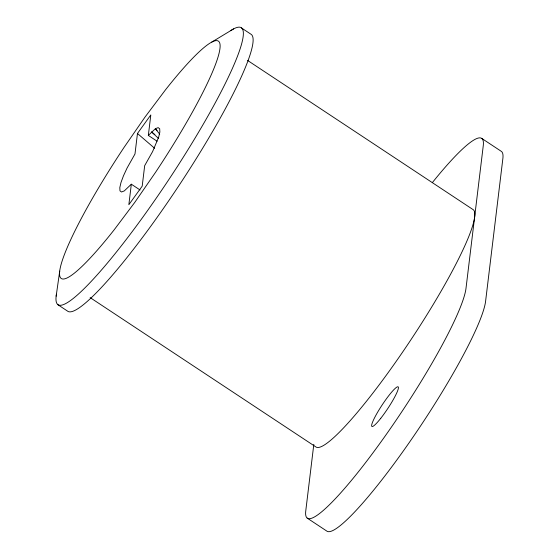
<?xml version="1.0" encoding="UTF-8"?>
<svg xmlns="http://www.w3.org/2000/svg" width="559" height="559" viewBox="0 0 559 559"><rect width="100%" height="100%" fill="white"/><g stroke="black" fill="none" stroke-linecap="round" stroke-linejoin="round"><path stroke-width="0.84" d="M140.036 189.962L131.33 184.204L128.85 204.699L142.203 186.147L144.683 165.646L152.614 151.566L158.679 137.116L159.867 131.987L159.685 128.752L158.162 127.634L155.381 128.717L148.338 135.432L157.044 141.189M148.338 135.432L150.818 114.93L137.465 133.482L134.985 153.984L127.054 168.07L123.462 175.84L120.989 182.513L119.801 187.642L119.982 190.878L121.513 191.996L124.287 190.919L131.33 184.204M313.816 444.356L305.773 510.821A142.349 20.005 -56.5 0 0 380.728 442.239A142.349 20.005 -56.5 0 0 466.017 288.192L483.255 145.759A142.349 20.005 -56.5 0 0 432.331 182.632M56.152 296.165L59.708 271.136A142.349 20.005 -56.5 0 1 124.091 147.352L145.005 117.09L165.569 89.733A142.349 20.005 -56.5 0 1 219.96 48.5A142.349 20.005 -56.5 0 1 155.577 172.277L134.663 202.547L114.099 229.903A142.349 20.005 -56.5 0 1 59.708 271.136M211.812 42.051L233.599 28.9M481.865 138.492L501.458 151.447A142.349 20.005 -56.5 0 1 502.848 158.714L485.61 301.154A142.349 20.005 -56.5 0 1 410.816 440.303A142.349 20.005 -56.5 0 1 326.756 531.05L307.164 518.088M241.481 27.95L251.277 34.427A166.072 23.345 -56.5 0 1 177.79 187.314A166.072 23.345 -56.5 0 1 67.569 311.125L57.773 304.641M247.616 60.456L473.249 209.709A142.349 20.005 -56.5 0 1 410.257 340.752A142.349 20.005 -56.5 0 1 315.786 446.872L90.153 297.619M154.871 134.635L151.545 131.91L158.525 138.415M137.465 133.482L154.647 148.296M157.079 130.659L155.381 128.717L159.699 134.188M230.72 30.612A166.072 23.345 -56.5 0 1 169.279 178.894A166.072 23.345 -56.5 0 1 56.438 294.223M380.749 418.314A23.723 3.333 -56.5 0 0 398.155 386.863A23.723 3.333 -56.5 0 0 376.2 414.715A23.723 3.333 -56.5 0 0 380.749 418.314"/></g></svg>
